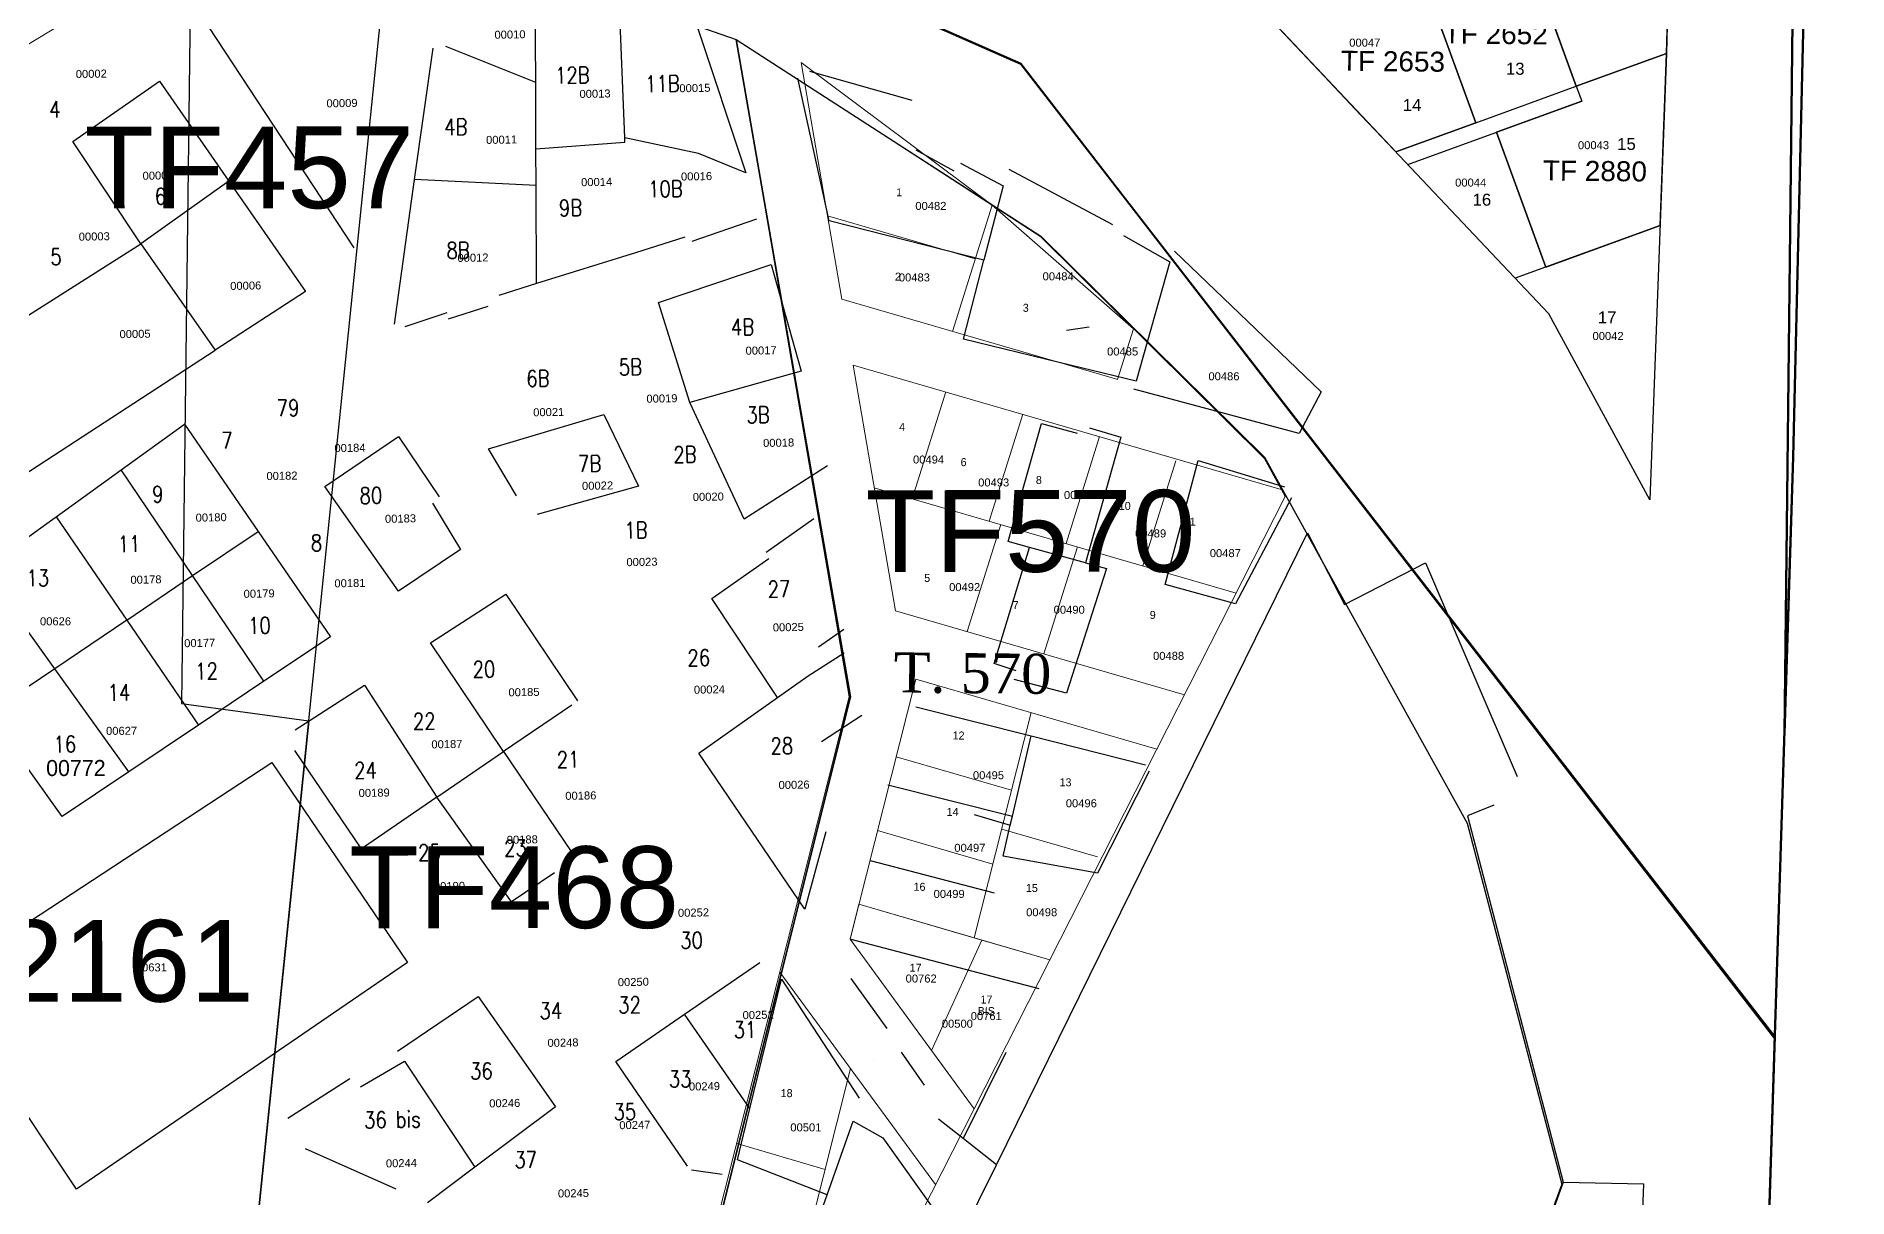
# Model space of a CAD drawing. Header units: metres. Extents: x 0 to 1324930, y 0 to 1631912.
# Drawn here: x 254049.5 to 254275.9, y 1629267.7 to 1629412.8 of the extents above; entities that cross this region are included whole.
import ezdxf
from ezdxf.enums import TextEntityAlignment as Align

# ---------------------------------------------------------------- set-up
doc = ezdxf.new("R2010")
doc.units = ezdxf.units.M
doc.header["$MEASUREMENT"] = 0
for name, color, linetype in [('A_revoir_niveau_0', 7, 'Continuous'), ('historique_numero_parcelle', 7, 'Continuous'), ('limites_parcelles', 7, 'Continuous'), ('limites_sections', 7, 'Continuous'), ('limites_tf', 7, 'Continuous'), ('numero_lot', 7, 'Continuous'), ('numero_parcelle', 7, 'Continuous'), ('toponymie', 7, 'Continuous')]:
    doc.layers.add(name, color=color, linetype=linetype)
for name, color, linetype, lineweight in [('emprise_ht_pik_rufisque', 7, 'Continuous', 0), ('Limites des CA Rufisque', 5, 'Continuous', 53), ('limites_communes_2025', 7, 'Continuous', 0), ('LimiteTF', 4, 'Continuous', 13), ('Numero_TF', 7, 'Continuous', 0), ('TITRE FONCIER', 7, 'Continuous', 0)]:
    doc.layers.add(name, color=color, linetype=linetype, lineweight=lineweight)
doc.styles.add('Style-Arial', font='arial.ttf')
doc.styles.add('Style-ENGINEERING', font='ENGINEERING.shx')
doc.styles.add('Style-FANCY', font='times.ttf')
doc.styles.add('Style-STANDARD', font='STANDARD.shx')
doc.styles.add('Style-txt', font='txt.shx')

# ---------------------------------------------------------------- blocks, each defined once
blk = doc.blocks.new('*U77')
at = {"layer": 'LimiteTF', "color": 5, "linetype": 'Continuous', "lineweight": 30, "flags": 128}
blk.add_lwpolyline([(-0.308812, 3.310937), (0.259499, 3.204467), (-0.016426, 0.671559), (0.38039, 0.578517), (-0.283957, -2.731609), (-1.0193, -2.318982), (-2.099385, -1.801419), (-1.155663, 1.041844), (-0.787155, 0.968634), (-0.448727, 1.615235), (-0.308812, 3.310937)], dxfattribs=at)
blk.add_lwpolyline([(0.883889, 3.08725), (1.938323, 2.600222), (2.099351, 0.489791), (0.749538, -3.310934), (-0.283957, -2.731609), (0.883889, 3.08725)], close=True, dxfattribs=at)

msp = doc.modelspace()

# ---------------------------------------------------------------- linework, layer by layer
at = {"layer": 'A_revoir_niveau_0', "color": 2, "linetype": 'Continuous', "lineweight": 13}
for p, q in [((254148.3424, 1629390.33239), (254166.80705, 1629384.96671)), ((254150.13391, 1629379.91881), (254184.60703, 1629369.9012)), ((254151.54826, 1629371.69757), (254205.04715, 1629356.15122)), ((254154.18837, 1629356.35124), (254199.4122, 1629343.20956)), ((254156.82849, 1629341.00492), (254192.95624, 1629330.50648)), ((254159.36726, 1629332.45693), (254189.49769, 1629323.70126)), ((254156.92037, 1629322.75431), (254171.33374, 1629318.5659)), ((254154.59583, 1629313.53682), (254169.0092, 1629309.34841)), ((254170.1103, 1629313.71459), (254182.07817, 1629310.23682)), ((254152.27128, 1629304.31934), (254175.82623, 1629297.47446)), ((254151.17018, 1629299.95316), (254166.67214, 1629278.78781)), ((254142.40041, 1629295.84926), (254161.84815, 1629269.29659)), ((254148.045, 1629271.19538), (254137.00322, 1629274.44783))]:
    msp.add_line(p, q, dxfattribs=at)
at = {"layer": 'A_revoir_niveau_0', "color": 2, "linetype": 'Continuous', "lineweight": 13, "flags": 128}
for points in [[(254098.62796, 1629425.83957), (254136.91343, 1629412.35598), (254151.06141, 1629330.22282), (254112.23182, 1629176.25223), (254096.08109, 1629183.40831)], [(254136.94343, 1629412.35566), (254175.00657, 1629387.70445), (254202.8976, 1629360.04993), (254205.53745, 1629355.26193), (254115.78736, 1629178.66501)], [(254150.23382, 1629335.10204), (254136.94343, 1629412.35566)], [(254145.04154, 1629409.49337), (254168.91041, 1629391.65257), (254186.59302, 1629376.21625)], [(254150.13391, 1629379.91881), (254145.04632, 1629409.49169)], [(254168.91041, 1629391.65257), (254163.95543, 1629375.90239)], [(254186.59302, 1629376.21625), (254184.60637, 1629369.90139)], [(254156.82849, 1629341.00492), (254151.54826, 1629371.69757)], [(254163.14491, 1629368.32768), (254158.94251, 1629354.96973)], [(254172.75, 1629365.53651), (254168.5476, 1629352.17857)], [(254182.35509, 1629362.74535), (254178.15269, 1629349.3874)], [(254191.89417, 1629359.74436), (254187.75779, 1629346.59624)], [(254169.98837, 1629351.75989), (254165.78597, 1629338.40195)], [(254179.59346, 1629348.96873), (254175.39106, 1629335.61078)], [(254151.17018, 1629299.95316), (254159.36726, 1629332.45693)], [(254173.78063, 1629328.26851), (254166.68466, 1629300.13093)], [(254144.37235, 1629256.63999), (254151.22275, 1629283.80382)], [(254154.08095, 1629284.91439), (254154.08095, 1629284.91439), (254154.08095, 1629284.91439), (254154.08095, 1629284.91439), (254154.08095, 1629284.91439), (254154.08095, 1629284.91439), (254154.08095, 1629284.91439), (254154.08095, 1629284.91439)]]:
    msp.add_lwpolyline(points, dxfattribs=at)
for points in [[(254154.0813, 1629284.91428), (254154.0813, 1629284.91428), (254154.07996, 1629284.91429)], [(254154.08106, 1629284.91428), (254154.0823, 1629284.91916)]]:
    msp.add_lwpolyline(points, close=True, dxfattribs=at)
at = {"layer": 'A_revoir_niveau_0', "color": 2, "linetype": 'Continuous', "lineweight": 13}
for points in [[(254152.27128, 1629304.31934), (254167.63572, 1629299.85456, 0), (254161.35099, 1629286.05295, 0), (254151.17018, 1629299.95316)], [(254167.63572, 1629299.85456, 0), (254176.12463, 1629297.38774), (254166.67192, 1629278.78811), (254161.34775, 1629286.04583, 0)]]:
    msp.add_3dface(points, dxfattribs=at)
at = {"layer": 'emprise_ht_pik_rufisque', "color": 1}
msp.add_line((254273.43631, 1629547.88855), (253996.83879, 1629380.55551), dxfattribs=at)
at = {"layer": 'Limites des CA Rufisque', "color": 1, "linetype": 'Continuous', "lineweight": 70, "extrusion": (4.73613e-08, -2.66677e-08, 1), "elevation": -0.03131, "flags": 128}
msp.add_lwpolyline([(254274.2663, 1629583.2122), (254274.87201, 1629706.62675), (254273.64004, 1629678.0108), (254271.4962, 1629640.56509), (254267.93053, 1629325.64475), (254269.0256, 1629360.1716), (254274.2663, 1629583.2122)], close=True, dxfattribs=at)
at = {"layer": 'limites_communes_2025', "color": 3, "lineweight": 80, "flags": 128}
for points in [[(254273.8695, 1629992.7881), (254275.8538, 1629906.666), (254274.2663, 1629583.2122), (254269.0256, 1629360.1716), (254255.5318, 1628934.7207), (254250.7693, 1628842.2487)], [(254269.0256, 1629360.1716), (254274.2663, 1629583.2122)], [(254255.5318, 1628934.7207), (254269.0256, 1629360.1716)]]:
    msp.add_lwpolyline(points, dxfattribs=at)
at = {"layer": 'limites_parcelles'}
for p, q in [((254123.00544, 1629400.06913), (254121.90482, 1629427.07993)), ((254111.87043, 1629406.97381), (254111.80847, 1629419.63881)), ((254089.17034, 1629386.34737), (254071.00717, 1629413.95262)), ((254132.02772, 1629414.12718), (254138.12199, 1629395.71792)), ((254096.74045, 1629394.86475), (254099.0405, 1629411.29509)), ((254111.87043, 1629406.97381), (254100.62649, 1629411.50567)), ((254146.09366, 1629408.39297), (254158.8882, 1629404.7864)), ((254054.02329, 1629399.62809), (254064.83898, 1629407.13982)), ((254064.83898, 1629407.13982), (254073.51634, 1629394.65629)), ((254111.91088, 1629398.70634), (254111.87043, 1629406.97381)), ((254148.55192, 1629389.6913), (254144.64503, 1629407.52194)), ((254062.52911, 1629386.83272), (254054.02329, 1629399.62809)), ((254111.91088, 1629398.70634), (254123.02789, 1629399.51805)), ((254123.02789, 1629399.51805), (254123.00544, 1629400.06913)), ((254132.21626, 1629398.12031), (254123.00544, 1629400.06913)), ((254111.93321, 1629394.14055), (254111.91088, 1629398.70634)), ((254138.12199, 1629395.71792), (254132.21626, 1629398.12031)), ((254159.39877, 1629398.5722), (254164.11538, 1629395.96226)), ((254164.9682, 1629396.89488), (254170.28164, 1629394.09106)), ((254073.51634, 1629394.65629), (254062.52911, 1629386.83272)), ((254073.51634, 1629394.65629), (254083.09391, 1629380.87768)), ((254094.21076, 1629376.79399), (254096.74045, 1629394.86475)), ((254111.93321, 1629394.14055), (254096.74045, 1629394.86475)), ((254170.99357, 1629396.14715), (254183.94569, 1629389.23429)), ((254111.99324, 1629381.87178), (254111.93321, 1629394.14055)), ((254170.28164, 1629394.09106), (254167.88321, 1629384.774)), ((254139.48942, 1629389.90717), (254131.37418, 1629387.13296)), ((254130.51023, 1629387.65556), (254124.34679, 1629385.73041)), ((254167.88321, 1629384.774), (254148.55192, 1629389.6913)), ((254185.34538, 1629387.85584), (254191.12538, 1629384.59253)), ((254046.78801, 1629376.84361), (254062.52911, 1629386.83272)), ((254062.52911, 1629386.83272), (254071.82559, 1629373.5415)), ((254124.34679, 1629385.73041), (254111.99324, 1629381.87178)), ((254191.71058, 1629385.92001), (254210.03633, 1629368.33192)), ((254127.22953, 1629379.51622), (254141.31698, 1629384.25578)), ((254141.31698, 1629384.25578), (254145.05164, 1629370.94059)), ((254165.35129, 1629374.93835), (254167.88321, 1629384.774)), ((254191.12538, 1629384.59253), (254186.93968, 1629369.67677)), ((254083.09391, 1629380.87768), (254071.82559, 1629373.5415)), ((254111.99324, 1629381.87178), (254107.2809, 1629380.39988)), ((254105.90245, 1629379.00019), (254100.95312, 1629377.4409)), ((254131.1252, 1629367.01966), (254127.22953, 1629379.51622)), ((254100.74861, 1629378.23313), (254095.53621, 1629376.47337)), ((254181.06432, 1629376.4375), (254178.22307, 1629376.01888)), ((254177.30626, 1629372.02465), (254165.35129, 1629374.93835)), ((254046.94474, 1629357.34294), (254071.82559, 1629373.5415)), ((254186.93968, 1629369.67677), (254177.30626, 1629372.02465)), ((254145.05164, 1629370.94059), (254131.1252, 1629367.01966)), ((254207.29764, 1629363.15128), (254186.61654, 1629368.68205)), ((254210.03633, 1629368.33192), (254207.29764, 1629363.15128)), ((254105.98301, 1629361.2253), (254120.39001, 1629365.50582)), ((254120.39001, 1629365.50582), (254124.72777, 1629356.55296)), ((254137.92688, 1629352.42735), (254131.1252, 1629367.01966)), ((254060.05427, 1629358.58093), (254067.98748, 1629364.30266)), ((254067.98748, 1629364.30266), (254077.17771, 1629350.91334)), ((254085.50048, 1629356.53304), (254094.72255, 1629362.75996)), ((254094.72255, 1629362.75996), (254099.82753, 1629355.22792)), ((254170.9087, 1629349.63217), (254175.08342, 1629364.3814)), ((254175.08342, 1629364.3814), (254179.55413, 1629363.17508)), ((254184.9885, 1629362.66718), (254180.58422, 1629346.98468)), ((254181.07044, 1629363.84817), (254184.9885, 1629362.66718)), ((254109.45508, 1629355.36918), (254105.98301, 1629361.2253)), ((254051.95733, 1629352.74111), (254060.05427, 1629358.58093)), ((254068.98526, 1629345.38164), (254060.05427, 1629358.58093)), ((254148.32273, 1629359.10618), (254137.92688, 1629352.42735)), ((254190.52269, 1629344.26523), (254194.65589, 1629359.75321)), ((254194.65589, 1629359.75321), (254205.46989, 1629356.49363)), ((254094.72484, 1629343.45387), (254085.50048, 1629356.53304)), ((254124.72777, 1629356.55296), (254112.05077, 1629353.00421)), ((254098.9737, 1629354.42759), (254102.45781, 1629348.63303)), ((254206.34041, 1629355.11114), (254199.3514, 1629341.84945)), ((254042.85424, 1629346.17562), (254051.52829, 1629352.43167)), ((254051.52829, 1629352.43167), (254051.95733, 1629352.74111)), ((254051.95733, 1629352.74111), (254060.76456, 1629339.83087)), ((254140.65663, 1629348.31102), (254146.64407, 1629352.52426)), ((254068.98526, 1629345.38164), (254077.17771, 1629350.91334)), ((254077.17771, 1629350.91334), (254086.21144, 1629337.75203)), ((254169.44984, 1629271.78533), (254208.34714, 1629350.74353)), ((254173.59794, 1629348.89632), (254170.9087, 1629349.63217)), ((254208.34714, 1629350.74353), (254212.94218, 1629341.77079)), ((254102.45781, 1629348.63303), (254094.72484, 1629343.45387)), ((254133.87558, 1629342.53878), (254140.99343, 1629347.5198)), ((254169.19025, 1629334.38671), (254173.59794, 1629348.89632)), ((254180.58422, 1629346.98468), (254173.59794, 1629348.89632)), ((254180.58422, 1629346.98468), (254183.20257, 1629346.26822)), ((254212.94218, 1629341.77079), (254223.07616, 1629346.98814)), ((254223.07616, 1629346.98814), (254234.55231, 1629320.28512)), ((254051.7696, 1629333.7573), (254042.85424, 1629346.17562)), ((254060.76456, 1629339.83087), (254068.98526, 1629345.38164)), ((254077.90975, 1629332.19197), (254068.98526, 1629345.38164)), ((254183.20257, 1629346.26822), (254178.21908, 1629330.68605)), ((254098.70869, 1629336.98284), (254108.13782, 1629343.0482)), ((254108.13782, 1629343.0482), (254117.10357, 1629329.75444)), ((254142.11169, 1629330.17756), (254133.87558, 1629342.53878)), ((254199.3514, 1629341.84945), (254190.52269, 1629344.26523)), ((254060.76456, 1629339.83087), (254051.7696, 1629333.7573)), ((254060.76456, 1629339.83087), (254069.71836, 1629326.70578)), ((254086.21144, 1629337.75203), (254077.90975, 1629332.19197)), ((254150.38832, 1629338.66138), (254147.23, 1629336.45428)), ((254107.85278, 1629323.39454), (254098.70869, 1629336.98284)), ((254145.93438, 1629332.87227), (254150.41057, 1629335.75095)), ((254051.7696, 1629333.7573), (254043.47853, 1629328.15901)), ((254061.01623, 1629320.87753), (254051.7696, 1629333.7573)), ((254171.90933, 1629333.4814), (254169.19025, 1629334.38671)), ((254077.90975, 1629332.19197), (254069.71836, 1629326.70578)), ((254081.80731, 1629326.1109), (254090.48709, 1629331.69423)), ((254090.48709, 1629331.69423), (254099.5362, 1629317.71327)), ((254142.11169, 1629330.17756), (254145.93438, 1629332.87227)), ((254178.21908, 1629330.68605), (254171.65284, 1629332.42104)), ((254116.38001, 1629329.21971), (254107.85278, 1629323.39454)), ((254132.24744, 1629323.22399), (254142.11169, 1629330.17756)), ((254159.3916, 1629329.00347), (254173.78461, 1629325.36464)), ((254052.70318, 1629315.30986), (254043.47853, 1629328.15901)), ((254069.71836, 1629326.70578), (254061.01623, 1629320.87753)), ((254152.65359, 1629327.89624), (254147.58511, 1629324.61614)), ((254171.45945, 1629315.35172), (254173.78461, 1629325.36464)), ((254173.78461, 1629325.36464), (254188.09005, 1629321.74795)), ((254038.39623, 1629295.48687), (254078.87533, 1629322.05796)), ((254078.87533, 1629322.05796), (254095.86866, 1629297.05088)), ((254090.10323, 1629311.26938), (254081.76089, 1629323.53069)), ((254099.5362, 1629317.71327), (254107.85278, 1629323.39454)), ((254107.85278, 1629323.39454), (254116.28548, 1629310.93178)), ((254145.49597, 1629303.69675), (254132.24744, 1629323.22399)), ((254061.01623, 1629320.87753), (254052.70318, 1629315.30986)), ((254188.55914, 1629320.95774), (254182.06578, 1629308.2057)), ((254099.5362, 1629317.71327), (254090.10323, 1629311.26938)), ((254108.85253, 1629304.62369), (254099.5362, 1629317.71327)), ((254155.89406, 1629319.25267), (254171.45945, 1629315.35172)), ((254166.66781, 1629315.54909), (254171.19198, 1629314.19989)), ((254171.19198, 1629314.19989), (254171.45945, 1629315.35172)), ((254231.60304, 1629316.69047), (254228.31898, 1629315.35559)), ((254228.31898, 1629315.35559), (254240.30065, 1629269.60258)), ((254148.13412, 1629313.37483), (254145.49597, 1629303.69675)), ((254170.29806, 1629310.35037), (254171.19198, 1629314.19989)), ((254169.22116, 1629305.7129), (254153.69962, 1629309.73311)), ((254182.06578, 1629308.2057), (254170.29806, 1629310.35037)), ((254114.22523, 1629308.23367), (254108.85253, 1629304.62369)), ((254151.27871, 1629299.96771), (254174.7422, 1629293.82321)), ((254095.86866, 1629297.05088), (254054.47666, 1629268.75291)), ((254130.46608, 1629290.57942), (254139.87021, 1629297.04479)), ((254138.65603, 1629278.81209), (254142.58763, 1629294.96225)), ((254142.58763, 1629294.96225), (254152.31798, 1629280.08484)), ((254155.79598, 1629288.82289), (254151.31614, 1629295.07289)), ((254094.58996, 1629285.99383), (254104.68847, 1629292.80701)), ((254104.68847, 1629292.80701), (254114.33644, 1629279.01802)), ((254121.90755, 1629284.6954), (254130.46608, 1629290.57942)), ((254138.65603, 1629278.81209), (254130.46608, 1629290.57942)), ((254160.48084, 1629281.71451), (254157.60469, 1629285.85997)), ((254170.6365, 1629285.82732), (254165.28273, 1629275.08178)), ((254054.47666, 1629268.75291), (254044.23845, 1629284.08759)), ((254089.99362, 1629281.52663), (254095.45947, 1629284.74362)), ((254095.45947, 1629284.74362), (254104.28163, 1629271.47817)), ((254130.85121, 1629271.58954), (254121.90755, 1629284.6954)), ((254080.89478, 1629277.62035), (254088.6626, 1629282.57485)), ((254114.33644, 1629279.01802), (254104.28163, 1629271.47817)), ((254137.08975, 1629272.37812), (254138.65603, 1629278.81209)), ((254148.28135, 1629268.01652), (254151.54598, 1629277.23448)), ((254151.54598, 1629277.23448), (254155.26635, 1629275.14613)), ((254165.28273, 1629275.08178), (254162.23301, 1629277.49431)), ((254155.26635, 1629275.14613), (254161.95329, 1629265.7378)), ((254169.44984, 1629271.78533), (254165.28273, 1629275.08178)), ((254094.43246, 1629268.71533), (254083.1219, 1629273.76209)), ((254148.28135, 1629268.01652), (254137.08975, 1629272.37812)), ((254104.28163, 1629271.47817), (254098.36136, 1629267.0387)), ((254129.09428, 1629189.86699), (254169.44984, 1629271.78533)), ((254135.19849, 1629270.56438), (254131.33111, 1629271.11692)), ((254143.12893, 1629253.46822), (254148.28135, 1629268.01652)), ((254240.30065, 1629269.60258), (254224.90024, 1629227.007)), ((254240.30065, 1629269.60258), (254250.30397, 1629269.41447)), ((254250.30397, 1629269.41447), (254248.83214, 1629226.5909))]:
    msp.add_line(p, q, dxfattribs=at)
at = {"layer": 'limites_sections', "color": 112, "linetype": 'Continuous', "lineweight": 40, "flags": 128}
for points in [[(254266.72124, 1629287.51673), (254172.48417, 1629409.31925), (254097.22164, 1629442.49494), (254024.76813, 1629444.48435), (253971.49352, 1629433.82949), (253653.94722, 1629377.17001), (253582.75022, 1629367.14207), (253798.76793, 1629726.38387), (253856.42036, 1629838.71662), (253802.99925, 1630025.997), (253799.36956, 1630038.16252), (253786.53856, 1630083.23103), (253799.36956, 1630038.16252), (253907.40539, 1630046.33621), (253955.51113, 1630039.11967), (254024.76813, 1629997.35713), (254129.31023, 1629944.47073), (254144.35091, 1629962.85453), (254275.33492, 1629929.18652)], [(254266.72124, 1629287.51673), (254172.48417, 1629409.31925), (254097.22164, 1629442.49494), (254024.76813, 1629444.48435), (253971.49352, 1629433.82949), (253662.59302, 1629378.69766), (253582.75022, 1629367.14207), (253798.76793, 1629726.38387), (253856.42036, 1629838.71662), (253802.99925, 1630025.997), (253799.36956, 1630038.16252), (253786.53856, 1630083.23103), (253799.36956, 1630038.16252), (253907.40539, 1630046.33621), (253955.51113, 1630039.11967), (254024.76813, 1629997.35713), (254129.31023, 1629944.47073), (254144.35091, 1629962.85453), (254275.33492, 1629929.18652)]]:
    msp.add_lwpolyline(points, dxfattribs=at)
msp.add_lwpolyline([(254266.73016, 1629287.7978), (254255.5318, 1628934.7207), (254250.7693, 1628842.2487), (254252.60445, 1628732.8039), (254244.31396, 1628604.77554), (254169.03575, 1628626.00115), (253998.55698, 1628699.30707), (253949.11819, 1628726.58373), (253891.31746, 1628762.51784), (253742.5859, 1628844.83871), (253570.65522, 1628943.91608), (253545.43077, 1628958.16046), (253491.69353, 1628988.97111), (253568.74235, 1629208.53636), (253610.60438, 1629237.23282), (253645.72438, 1629332.79686), (253582.75022, 1629367.14207), (253662.59302, 1629378.69766), (253971.49352, 1629433.82949), (254024.76813, 1629444.48435), (254097.22164, 1629442.49494), (254172.48417, 1629409.31925), (254266.73016, 1629287.7978)], close=True, dxfattribs=at)
at = {"layer": 'limites_tf', "color": 1, "linetype": 'Continuous', "lineweight": 30}
for p, q in [((254253.82851, 1629432.99579), (254253.18353, 1629410.63133)), ((254241.92982, 1629406.52933), (254234.81465, 1629426.06515)), ((254219.36229, 1629398.31594), (254203.8145, 1629414.79018)), ((254238.10219, 1629383.92829), (254231.94881, 1629400.77386))]:
    msp.add_line(p, q, dxfattribs=at)
at = {"layer": 'limites_tf', "color": 5, "linetype": 'Continuous', "lineweight": 30}
for p, q in [((254229.36103, 1629401.95111), (254222.25586, 1629421.48682)), ((254238.48092, 1629378.09399), (254200.05589, 1629418.74988)), ((254253.18353, 1629410.63133), (254241.92982, 1629406.52933)), ((254253.18353, 1629410.63133), (254251.11925, 1629354.86258)), ((254229.36103, 1629401.95111), (254241.92982, 1629406.52933)), ((254220.85116, 1629396.74729), (254242.61003, 1629404.64208)), ((254229.36103, 1629401.95111), (254219.36229, 1629398.31594)), ((254252.3876, 1629389.12851), (254234.28132, 1629382.5374)), ((254251.11925, 1629354.86258), (254238.48092, 1629378.09399))]:
    msp.add_line(p, q, dxfattribs=at)
at = {"layer": 'limites_tf', "color": 5, "linetype": 'Continuous', "lineweight": 30, "flags": 128}
for points in [[(254093.7516, 1629427.45689), (254136.91346, 1629412.35581), (254151.19916, 1629330.26031), (254112.66531, 1629176.21576), (254069.9752, 1629195.01291), (254093.7516, 1629427.45689)], [(254219.36561, 1629398.31908), (254219.36697, 1629398.31764), (254229.36103, 1629401.95111), (254222.25586, 1629421.48682), (254203.8145, 1629414.79018), (254215.01368, 1629402.92368), (254219.36561, 1629398.31908)], [(254136.91343, 1629412.35598), (254175.02383, 1629387.77789), (254202.9679, 1629360.17696), (254228.29625, 1629314.44783), (254240.09972, 1629269.37483), (254214.11368, 1629198.89533), (254116.20605, 1629178.62514), (254112.66524, 1629176.21545), (254151.19916, 1629330.26031), (254136.91343, 1629412.35598)], [(254242.61003, 1629404.64208), (254231.94881, 1629400.77386), (254238.10219, 1629383.92829), (254252.3876, 1629389.12851), (254253.18353, 1629410.63133), (254241.92982, 1629406.52933), (254242.61003, 1629404.64208)]]:
    msp.add_lwpolyline(points, close=True, dxfattribs=at)
at = {"layer": 'limites_tf', "color": 5, "linetype": 'Continuous', "lineweight": 30}
for points in [[(254241.92982, 1629406.52933), (254253.18353, 1629410.63133), (254253.82851, 1629432.99579), (254234.81465, 1629426.06515)], [(254222.25586, 1629421.48682), (254229.36103, 1629401.95111), (254241.92982, 1629406.52933), (254234.81465, 1629426.06515)]]:
    msp.add_3dface(points, dxfattribs=at)

# ---------------------------------------------------------------- block references
at = {"layer": 'limites_tf', "color": 5, "linetype": 'Continuous', "lineweight": 30, "xscale": 39.37, "yscale": 39.37, "zscale": 10, "rotation": 5.5081}
msp.add_blockref('*U77', (254070.78027, 1629303.13287), dxfattribs=at)

# ---------------------------------------------------------------- texts
at = {"layer": 'historique_numero_parcelle', "color": 7, "lineweight": 0, "insert": (254162.63043, 1629289.90596), "char_height": 1, "attachment_point": 1, "rotation": 0.0427999, "line_spacing_factor": 0.6, "style": 'Style-txt'}
msp.add_mtext('\\fArial|b0|i0|c00|p39;00500', dxfattribs=at)
at = {"layer": 'numero_lot', "color": 7, "linetype": 'Continuous', "lineweight": 0, "style": 'Style-STANDARD', "width": 0.888889}
for s, height, p in [('12B', 2.042527, (254116.45134, 1629407.90627)), ('11B', 2.042527, (254127.70492, 1629406.84655)), ('4', 2.04253, (254051.77942, 1629403.62439)), ('4B', 2.042527, (254101.89449, 1629401.4449)), ('10B', 2.042527, (254128.08107, 1629393.70186)), ('6', 2.04253, (254064.96977, 1629392.77066)), ('9B', 2.042527, (254116.22932, 1629391.33637)), ('5', 2.04253, (254051.92017, 1629385.21713)), ('8B', 2.042527, (254102.17524, 1629386.02226)), ('4B', 2.042527, (254137.72439, 1629376.44315)), ('5B', 2.042527, (254123.71568, 1629371.45793)), ('6B', 2.042527, (254112.14985, 1629370.02276)), ('79', 2.042527, (254080.92617, 1629366.33446)), ('3B', 2.042527, (254139.66, 1629365.47257)), ('7', 2.04253, (254073.2865, 1629362.27332)), ('7B', 2.042527, (254118.62604, 1629359.37916)), ('2B', 2.042527, (254130.52713, 1629360.51808)), ('9', 2.04253, (254064.63885, 1629355.55522)), ('80', 2.042527, (254091.27894, 1629355.39619)), ('1B', 2.042527, (254124.39973, 1629351.06844)), ('11', 2.042527, (254061.05474, 1629349.34351)), ('8', 2.04253, (254084.47241, 1629349.4766)), ('13', 2.042527, (254049.64943, 1629345.08245)), ('27', 2.042527, (254142.2815, 1629343.71281)), ('10', 2.042527, (254077.33803, 1629339.15014)), ('26', 2.042527, (254132.25839, 1629335.10834)), ('12', 2.042527, (254070.73752, 1629333.44575)), ('20', 2.042527, (254105.40761, 1629333.68635)), ('14', 2.042527, (254059.79785, 1629330.77751)), ('22', 2.042527, (254097.94143, 1629327.19535)), ('16', 2.042527, (254053.03224, 1629324.33482)), ('28', 2.042527, (254142.63805, 1629324.12443)), ('24', 2.042527, (254090.60197, 1629321.05972)), ('21', 2.042527, (254115.9295, 1629322.4034)), ('25', 2.042527, (254098.59282, 1629310.78988)), ('23', 2.042527, (254109.34202, 1629311.33857)), ('30', 2.042527, (254131.35576, 1629299.82837)), ('32', 2.042527, (254123.60248, 1629291.75821)), ('34', 2.042527, (254113.76777, 1629291.02932)), ('31', 2.042527, (254138.0303, 1629288.65858)), ('36', 2.042527, (254105.08264, 1629283.49706)), ('33', 2.042527, (254129.91795, 1629282.49649)), ('35', 2.042527, (254123.02128, 1629278.41284)), ('36 bis', 2.042527, (254093.96005, 1629277.42444)), ('37', 2.042527, (254110.6312, 1629272.41347))]:
    msp.add_text(s, height=height, rotation=1.0428, dxfattribs=at).set_placement(p, align=Align.MIDDLE_CENTER)
at = {"layer": 'numero_parcelle', "color": 5, "lineweight": 0, "style": 'Style-Arial'}
for s, p in [('00047', (254213.5496, 1629412.46654, 0.00003)), ('00043', (254242.13258, 1629399.65404, 0.00003)), ('00044', (254226.78105, 1629394.98461)), ('00042', (254243.9547, 1629375.81682, 0.00003))]:
    msp.add_text(s, height=1, rotation=0.13223, dxfattribs=at).set_placement(p, align=Align.TOP_LEFT)
at = {"layer": 'numero_parcelle', "color": 5, "line_spacing_factor": 0.6, "style": 'Style-txt'}
for s, insert, char_height, attachment_point, rotation in [('\\fArial|b0|i0|c00|p39;00010', (254106.70912, 1629413.45085), 1, 1, 1.0427839), ('\\fArial|b0|i0|c00|p39;00002', (254054.38186, 1629408.54331), 1, 1, 1.0427839), ('\\fArial|b0|i0|c00|p39;00013', (254117.33583, 1629406.0581), 1, 1, 1.0427839), ('\\fArial|b0|i0|c00|p39;00015', (254129.82222, 1629406.76654), 1, 1, 1.0427839), ('\\fArial|b0|i0|c00|p39;00009', (254085.71415, 1629404.87999), 1, 1, 1.0427839), ('\\fArial|b0|i0|c00|p39;00011', (254105.66222, 1629400.31238), 1, 1, 1.0427839), ('\\fArial|b0|i0|c00|p39;00004', (254062.7325, 1629395.83545), 1, 1, 1.0427839), ('\\fArial|b0|i0|c00|p39;00014', (254117.53658, 1629395.02986), 1, 1, 1.0427839), ('\\fArial|b0|i0|c00|p39;00016', (254130.02297, 1629395.73827), 1, 1, 1.0427839), ('\\fArial|b0|i0|c00|p39;00482', (254159.32051, 1629392.07012), 1, 1, 0.0427999), ('\\fArial|b0|i0|c00|p39;00003', (254054.75175, 1629388.22163), 1, 1, 1.0427839), ('\\fArial|b0|i0|c00|p39;00012', (254102.0846, 1629385.57207), 1, 1, 1.0427839), ('\\fArial|b0|i0|c00|p39;00483', (254157.25936, 1629383.13649), 1, 1, 0.0427999), ('\\fArial|b0|i0|c00|p39;00484', (254175.22561, 1629383.27386), 1, 1, 0.0427999), ('\\fArial|b0|i0|c00|p39;00006', (254073.6823, 1629382.07061), 1, 1, 1.0427839), ('\\fArial|b0|i0|c00|p39;00005', (254059.85044, 1629376.045), 1, 1, 1.0427839), ('\\fArial|b0|i0|c00|p39;00017', (254138.09093, 1629373.98094), 1, 1, 1.0427839), ('\\fArial|b0|i0|c00|p39;00485', (254183.28286, 1629373.88519), 1, 1, 0.0427999), ('\\fArial|b0|i0|c00|p39;00486', (254195.9502, 1629370.78759), 1, 1, 0.0427999), ('\\fArial|b0|i0|c00|p39;00019', (254125.70086, 1629367.9816), 1, 1, 1.0427839), ('\\fArial|b0|i0|c00|p39;00021', (254111.54993, 1629366.28056), 1, 1, 1.0427839), ('\\fArial|b0|i0|c00|p39;00184', (254086.71195, 1629361.80851), 1, 1, 1.0427839), ('\\fArial|b0|i0|c00|p39;00018', (254140.28295, 1629362.45434), 1, 1, 1.0427839), ('\\fArial|b0|i0|c00|p39;00494', (254159.03039, 1629360.3895), 1, 1, 0.0427999), ('\\fArial|b0|i0|c00|p39;00182', (254078.21552, 1629358.3206), 1, 1, 1.0427839), ('\\fArial|b0|i0|c00|p39;00022', (254117.65304, 1629357.09279), 1, 1, 1.0427839), ('\\fArial|b0|i0|c00|p39;00493', (254167.17086, 1629357.52349), 1, 1, 0.0427999), ('\\fArial|b0|i0|c00|p39;00491', (254177.893, 1629355.95164), 1, 1, 0.0427999), ('\\fArial|b0|i0|c00|p39;00020', (254131.49446, 1629355.70528), 1, 1, 1.0427839), ('\\fArial|b0|i0|c00|p39;00180', (254069.36001, 1629353.12159), 1, 1, 1.0427839), ('\\fArial|b0|i0|c00|p39;00183', (254093.02586, 1629352.97767), 1, 1, 1.0427839), ('\\fArial|b0|i0|c00|p39;00489', (254186.78397, 1629351.15143), 1, 1, 0.0427999), ('\\fArial|b0|i0|c00|p39;00023', (254123.20333, 1629347.56085), 1, 1, 1.0427839), ('\\fArial|b0|i0|c00|p39;00487', (254196.11914, 1629348.69386), 1, 1, 0.0427999), ('\\fArial|b0|i0|c00|p39;00178', (254061.21792, 1629345.35773), 1, 1, 1.0427839), ('\\fArial|b0|i0|c00|p39;00181', (254086.7055, 1629344.91228), 1, 1, 1.0427839), ('\\fArial|b0|i0|c00|p39;00179', (254075.35794, 1629343.60894), 1, 1, 1.0427839), ('\\fArial|b0|i0|c00|p39;00492', (254163.54426, 1629344.45171), 1, 1, 0.0427999), ('\\fArial|b0|i0|c00|p39;00626', (254049.92027, 1629340.17438), 1, 1, 0.0427999), ('\\fArial|b0|i0|c00|p39;00490', (254176.60882, 1629341.62335), 1, 1, 0.0427999), ('\\fArial|b0|i0|c00|p39;00025', (254141.49623, 1629339.41015), 1, 1, 1.0427839), ('\\fArial|b0|i0|c00|p39;00177', (254067.9305, 1629337.43679), 1, 1, 1.0427839), ('\\fArial|b0|i0|c00|p39;00488', (254189.03034, 1629335.86182), 1, 1, 0.0427999), ('\\fArial|b0|i0|c00|p39;00185', (254108.46084, 1629331.29742), 1, 1, 1.0427839), ('\\fArial|b0|i0|c00|p39;00024', (254131.63339, 1629331.62416), 1, 1, 1.0427839), ('\\fArial|b0|i0|c00|p39;00627', (254058.1767, 1629326.49468), 1, 1, 0.0427999), ('\\fArial|b0|i0|c00|p39;00187', (254098.82694, 1629324.79833), 1, 1, 1.0427839), ('\\fBodoni MT|b0|i0|c00|p23;00772', (254054.40634, 1629321.33466, 0), 2, 5, 0.0427999), ('\\fArial|b0|i0|c00|p39;00026', (254142.21616, 1629319.71647), 1, 1, 1.0427839), ('\\fArial|b0|i0|c00|p39;00495', (254166.51889, 1629320.94858), 1, 1, 0.0427999), ('\\fArial|b0|i0|c00|p39;00189', (254089.73476, 1629318.72152), 1, 1, 1.0427839), ('\\fArial|b0|i0|c00|p39;00186', (254115.56395, 1629318.36685), 1, 1, 1.0427839), ('\\fArial|b0|i0|c00|p39;00496', (254178.12462, 1629317.44355), 1, 1, 0.0427999), ('\\fArial|b0|i0|c00|p39;00188', (254108.24679, 1629312.87226), 1, 1, 1.0427839), ('\\fArial|b0|i0|c00|p39;00497', (254164.1926, 1629311.87982), 1, 1, 0.0427999), ('\\fArial|b0|i0|c00|p39;00190', (254099.14964, 1629307.07028), 1, 1, 1.0427839), ('\\fArial|b0|i0|c00|p39;00499', (254161.60288, 1629306.11787), 1, 1, 0.0427999), ('\\fArial|b0|i0|c00|p39;00252', (254129.64217, 1629303.75197), 1, 1, 1.0427839), ('\\fArial|b0|i0|c00|p39;00498', (254173.17126, 1629303.82922), 1, 1, 0.0427999), ('\\fArial|b0|i0|c00|p39;00631', (254061.89632, 1629296.94108), 1, 1, 0.0427999), ('\\fArial|b0|i0|c00|p39;00250', (254122.12541, 1629295.08672), 1, 1, 1.0427839), ('\\fArial|b0|i0|c00|p39;00762', (254158.10809, 1629295.54862), 1, 1, 0.0427999), ('\\fArial|b0|i0|c00|p39;00251', (254137.72145, 1629290.97146), 1, 1, 1.0427839), ('\\fArial|b0|i0|c00|p39;00761', (254166.24296, 1629290.85524), 1, 1, 0.0427999), ('\\fArial|b0|i0|c00|p39;00248', (254113.33541, 1629287.50322), 1, 1, 1.0427839), ('\\fArial|b0|i0|c00|p39;00249', (254131.01607, 1629282.0512), 1, 1, 1.0427839), ('\\fArial|b0|i0|c00|p39;00246', (254106.05579, 1629279.94721), 1, 1, 1.0427839), ('\\fArial|b0|i0|c00|p39;00247', (254122.31332, 1629277.21872), 1, 1, 1.0427839), ('\\fArial|b0|i0|c00|p39;00501', (254143.69747, 1629276.95007), 1, 1, 0.0427999), ('\\fArial|b0|i0|c00|p39;00244', (254093.14352, 1629272.45049), 1, 1, 1.0427839), ('\\fArial|b0|i0|c00|p39;00245', (254114.63927, 1629268.69324), 1, 1, 1.0427839)]:
    msp.add_mtext(s, dxfattribs=dict(at, insert=insert, char_height=char_height, attachment_point=attachment_point, rotation=rotation))
at = {"layer": 'numero_tf', "color": 4, "linetype": 'Continuous', "lineweight": 0, "style": 'Style-Arial'}
for s, p in [('TF 2652', (254225.36805, 1629414.3763)), ('TF 2653', (254212.52987, 1629410.96285)), ('TF 2880', (254237.76495, 1629397.25984))]:
    msp.add_text(s, height=2.5, rotation=359.3981, dxfattribs=at).set_placement(p, align=Align.TOP_LEFT)
for s, p in [('TF457', (254055.4678, 1629391.26238)), ('TF468', (254088.57399, 1629301.33191)), ('TF2161', (254027.48796, 1629292.12522))]:
    msp.add_text(s, height=10.212634, rotation=0.0428, dxfattribs=at).set_placement(p)
at = {"layer": 'numero_tf', "color": 2, "linetype": 'Continuous', "lineweight": 30, "insert": (254156.63007, 1629335.80688), "char_height": 4.999998, "attachment_point": 1, "rotation": 359.3980969, "line_spacing_factor": 1.2, "style": 'Style-FANCY'}
msp.add_mtext('T. 570', dxfattribs=at)
at = {"layer": 'TITRE FONCIER', "color": 2, "linetype": 'Continuous', "lineweight": 0, "style": 'Style-Arial'}
msp.add_text('TF570', height=10.212634, rotation=0.0428, dxfattribs=at).set_placement((254153.09657, 1629345.84057))
at = {"layer": 'toponymie', "color": 7, "linetype": 'Continuous', "lineweight": 13, "style": 'Style-Arial'}
for s, p in [('13', (254233.13137, 1629409.46058)), ('14', (254220.23558, 1629404.91987)), ('15', (254247.02877, 1629400.0618)), ('16', (254228.96118, 1629393.1008)), ('17', (254244.61375, 1629378.38623))]:
    msp.add_text(s, height=1.5, rotation=0.0255, dxfattribs=at).set_placement(p, align=Align.TOP_LEFT)
at = {"layer": 'toponymie', "color": 2, "linetype": 'Continuous', "lineweight": 40, "style": 'Style-ENGINEERING'}
for s, height, p in [('1', 1, (254157.29425, 1629393.27738)), ('2', 1, (254157.14183, 1629382.73689)), ('3', 1, (254173.11718, 1629378.84273)), ('4', 1, (254157.67145, 1629363.96686)), ('6', 1, (254165.34971, 1629359.56099)), ('8', 1, (254174.76187, 1629357.33278)), ('10', 1.000002, (254185.4907, 1629354.09261)), ('11', 1.000002, (254193.62019, 1629352.14404)), ('5', 1, (254160.8003, 1629345.09321)), ('7', 1, (254171.86159, 1629341.71647)), ('9', 1, (254188.99201, 1629340.47184)), ('12', 1.000002, (254164.72307, 1629325.41029)), ('13', 1.000002, (254178.09239, 1629319.5639)), ('14', 1.000002, (254163.97658, 1629315.86759)), ('16', 1.000002, (254159.84411, 1629306.50967)), ('15', 1.000002, (254173.88378, 1629306.36217)), ('17', 1.000002, (254159.35642, 1629296.40075)), ('18', 1.000002, (254143.23858, 1629280.73081))]:
    msp.add_text(s, height=height, rotation=359.3981, dxfattribs=at).set_placement(p, align=Align.MIDDLE_CENTER)
at = {"layer": 'toponymie', "color": 2, "linetype": 'Continuous', "lineweight": 40, "insert": (254168.19577, 1629291.69593), "char_height": 1.000002, "attachment_point": 5, "rotation": 359.3980969, "line_spacing_factor": 0.86543, "style": 'Style-ENGINEERING'}
msp.add_mtext('17\\PBIS', dxfattribs=at)

doc.saveas('drawing.dxf')
